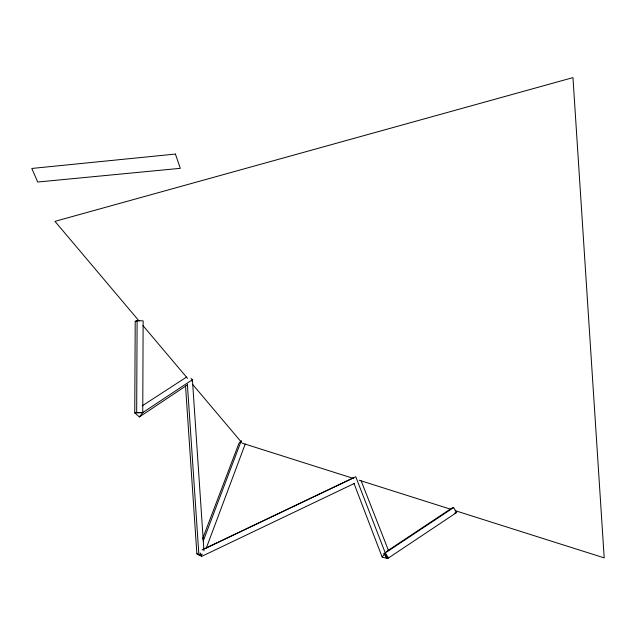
<?xml version="1.0" encoding="UTF-8"?>
<svg xmlns="http://www.w3.org/2000/svg" width="636" height="636" viewBox="0 0 636 636"><rect width="100%" height="100%" fill="white"/><g stroke="black" fill="none" stroke-linecap="round" stroke-linejoin="round"><path stroke-width="0.95" d="M139.379 416.954L142.75 412.613L143.14 320.87L137.122 320.624L135.214 321.307L134.745 412.844L139.379 416.954L187.668 384.748M191.031 378.468L192.422 379.692L142.75 412.613L134.745 412.844L136.668 412.621L137.122 320.624M354.594 483.328L201.644 556.397L200.125 552.923M206.231 548.264L245.21 444.055M203.25 540.99L241.322 440.645M202.487 539.034L238.969 443.26L240.734 441.297M382.149 557.049L385.289 552.954L453.587 507.592L456.632 512.521L388.381 558.05L386.823 558.392L382.149 557.049L353.974 483.384M387.865 557.033L386.823 558.392L383.754 553.32M191.38 381.012L192.422 379.692L203.949 550.871M388.461 557.303L386.823 558.392L386.108 556.556M386.211 551.69L451.751 508.18L453.587 507.592M142.218 405.832L186.594 377.069M202.049 549.933L355.747 476.73L385.289 552.954L388.381 558.05M205.643 548.288L353.203 478.01M454.772 513.085L456.632 512.521M185.529 385.893L196.874 553.773L198.893 554.846L202.399 554.179M136.668 412.621L142.75 412.613M135.214 321.307L136.931 321.379M450.423 509.15L359.276 480.267M455.114 510.636L604.2 557.883L572.964 77.608L54.966 221.36L139.173 321.093M242.26 443.189L353.688 478.503M196.874 553.773L201.644 556.397M142.949 325.56L187.533 378.364M192.573 384.335L241.648 442.465M361.184 480.919L388.524 550.641M384.987 552.923L386.06 555.681M187.374 384.192L198.893 554.846M175.425 154.063L31.8 168.453L37.739 182.023L180.314 168.325L175.425 154.063"/></g></svg>
